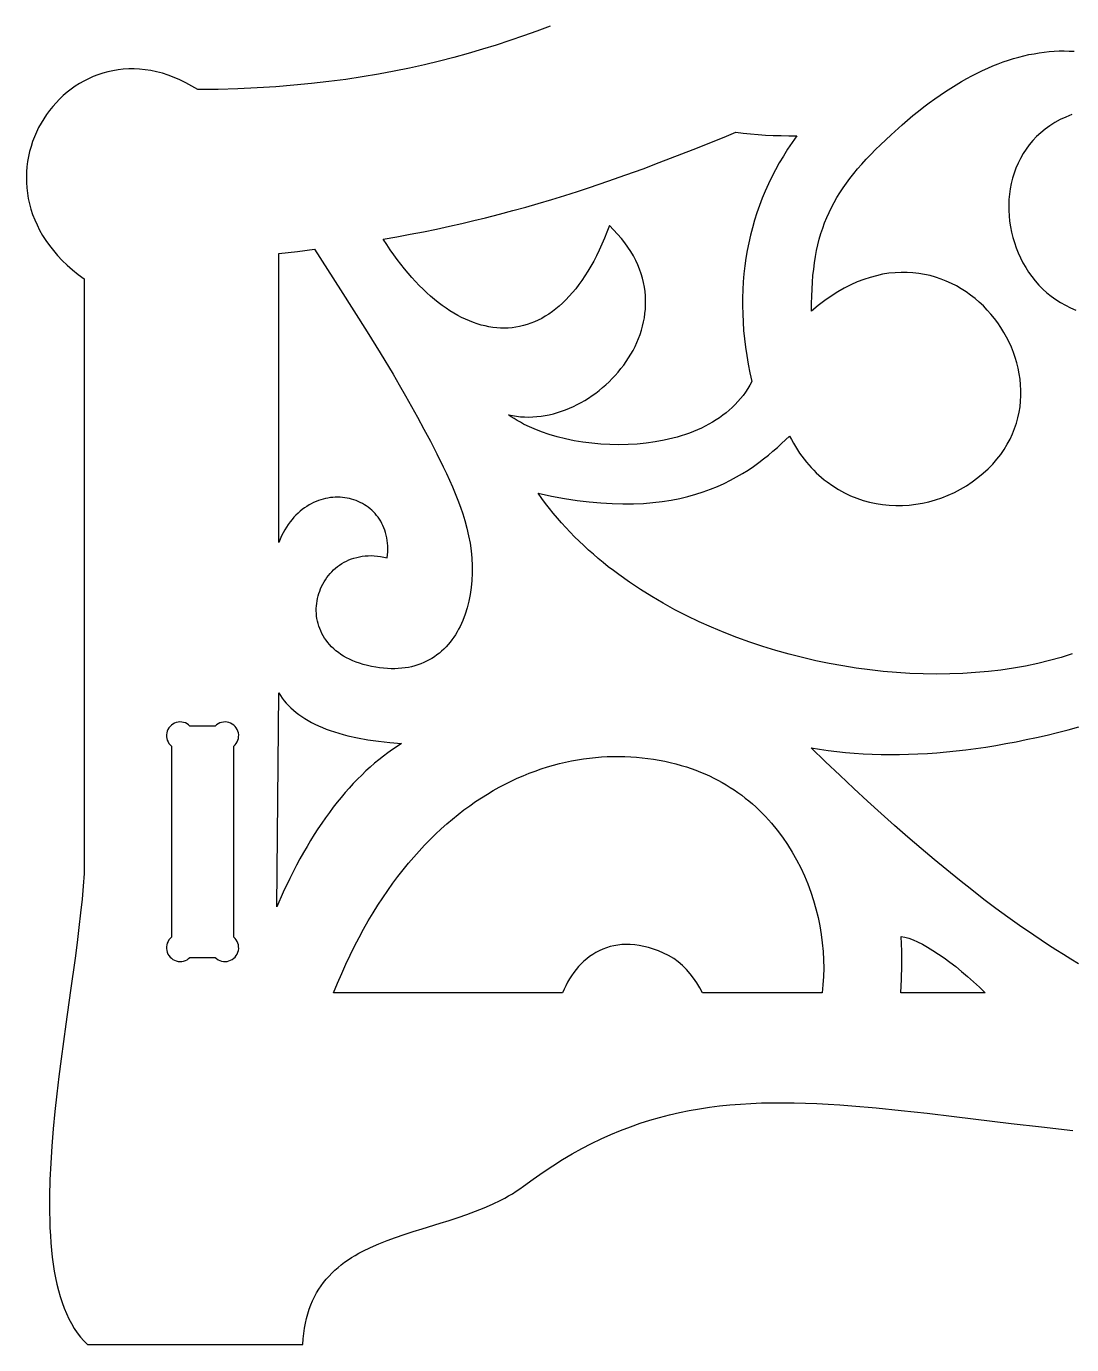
# Model space of a CAD drawing. Header units: metres. Extents: x 0 to 1337, y 0 to 1525.
# Drawn here: x 279.1 to 393.4, y 402.5 to 546.7 of the extents above; entities that cross this region are included whole.
import ezdxf

# ---------------------------------------------------------------- set-up
doc = ezdxf.new("R2010")
doc.units = ezdxf.units.M
doc.layers.add('Page1', color=7, linetype='CONTINUOUS')

msp = doc.modelspace()

# ---------------------------------------------------------------- linework, layer by layer
at = {"layer": 'Page1'}
for points in [[(336.41156, 546.728943), (334.954376, 546.194336), (333.485321, 545.674622), (332.001923, 545.170654), (330.50177, 544.68335), (328.982422, 544.213684), (327.441437, 543.762451), (325.876373, 543.330688), (324.284821, 542.91925), (322.664307, 542.528992), (321.012421, 542.16095), (319.326752, 541.815918), (317.604797, 541.494812), (315.844177, 541.198669), (314.04245, 540.928284), (312.197174, 540.68457), (310.305878, 540.468445), (308.36618, 540.280884), (306.37561, 540.122742), (304.331757, 539.994934), (302.232178, 539.898376), (300.074432, 539.833984), (297.856079, 539.802673), (297.856079, 539.802673), (297.202942, 540.198181), (296.551971, 540.553223), (295.903717, 540.868652), (295.258789, 541.145325), (294.617798, 541.384094), (293.981354, 541.585754), (293.350067, 541.751282), (292.724487, 541.88147), (292.105255, 541.977112), (291.49295, 542.039185), (290.888214, 542.06842), (290.291626, 542.065735), (289.703766, 542.031982), (289.125244, 541.968018), (288.556671, 541.874634), (287.998688, 541.752808), (287.451813, 541.603271), (286.916718, 541.426941), (286.393951, 541.22467), (285.884155, 540.997253), (285.387909, 540.745605), (284.905823, 540.470581), (284.438507, 540.173035), (283.986542, 539.853821), (283.550537, 539.513733), (283.131104, 539.153687), (282.728821, 538.774536), (282.344299, 538.377075), (281.978149, 537.962219), (281.630981, 537.530823), (281.303375, 537.083679), (280.995941, 536.621704), (280.70929, 536.145752), (280.444, 535.656616), (280.200684, 535.155212), (279.97995, 534.642334), (279.78241, 534.118896), (279.608643, 533.585754), (279.459229, 533.043701), (279.334839, 532.493652), (279.235992, 531.936401), (279.163361, 531.372864), (279.117493, 530.803894), (279.09903, 530.230286), (279.108551, 529.652893), (279.146637, 529.072632), (279.213959, 528.490356), (279.311035, 527.906799), (279.438538, 527.322998), (279.597015, 526.739685), (279.787079, 526.157715), (280.009369, 525.578003), (280.264435, 525.001343), (280.552917, 524.428589), (280.875397, 523.860657), (281.232483, 523.298401), (281.624786, 522.742554), (282.052887, 522.194153), (282.517365, 521.65387), (283.01889, 521.122681), (283.558014, 520.601379), (284.135345, 520.090881), (284.751495, 519.591919), (285.407074, 519.10553), (285.406128, 519.105347), (285.406128, 454.056732), (285.406128, 454.056732), (285.317749, 452.704773), (285.193298, 451.269348), (285.037018, 449.757141), (284.85321, 448.174835), (284.646057, 446.529114), (284.419891, 444.82666), (283.927368, 441.27829), (283.409668, 437.583191), (282.900787, 433.794891), (282.660309, 431.882477), (282.434784, 429.966797), (282.228485, 428.054565), (282.045654, 426.152435), (281.890564, 424.26709), (281.767456, 422.405243), (281.680542, 420.573547), (281.634155, 418.778717), (281.627441, 417.897186), (281.632477, 417.027405), (281.64975, 416.170166), (281.679779, 415.326294), (281.723145, 414.496674), (281.780334, 413.682098), (281.851929, 412.883453), (281.938385, 412.101501), (282.040314, 411.337128), (282.158203, 410.591156), (282.292572, 409.86441), (282.444, 409.157776), (282.612976, 408.472015), (282.800049, 407.808014), (283.005737, 407.166595), (283.230591, 406.548584), (283.475128, 405.954834), (283.739899, 405.386139), (284.025421, 404.843414), (284.332214, 404.327423), (284.660858, 403.83902), (285.01181, 403.379059), (285.385651, 402.948334), (285.782898, 402.547729), (285.782898, 402.547729), (309.340546, 402.547729), (309.340546, 402.547729), (309.379486, 403.165497), (309.439514, 403.760864), (309.520111, 404.334381), (309.620758, 404.886627), (309.740997, 405.418091), (309.88031, 405.929352), (310.038208, 406.42099), (310.214142, 406.893524), (310.407684, 407.347504), (310.618286, 407.783508), (310.845428, 408.202057), (311.088654, 408.603729), (311.347473, 408.989044), (311.621338, 409.358582), (311.90976, 409.71286), (312.21225, 410.05246), (312.52832, 410.377899), (312.857452, 410.689758), (313.199158, 410.988586), (313.552917, 411.274933), (313.918243, 411.549316), (314.294617, 411.812347), (314.68158, 412.064514), (315.078583, 412.306427), (315.485168, 412.538574), (315.900787, 412.761566), (316.757263, 413.182159), (317.643951, 413.572632), (318.556885, 413.937378), (319.492065, 414.280792), (320.445465, 414.60733), (321.413086, 414.921326), (322.39093, 415.227234), (324.361267, 415.832336), (325.345764, 416.140381), (326.324463, 416.457916), (327.293365, 416.789368), (328.248444, 417.13916), (329.18573, 417.511688), (330.101227, 417.911346), (330.990906, 418.34256), (331.424805, 418.571381), (331.850739, 418.809723), (332.26825, 419.058136), (332.676788, 419.31723), (333.075867, 419.587463), (333.464966, 419.869476), (333.464966, 419.869476), (334.545502, 420.660797), (335.620117, 421.409393), (336.689758, 422.116211), (337.755219, 422.782166), (338.817383, 423.408264), (339.877106, 423.995361), (340.935272, 424.544464), (341.992706, 425.056488), (343.050323, 425.532379), (344.108917, 425.973083), (345.169373, 426.379547), (346.232574, 426.752686), (347.299377, 427.093475), (348.370605, 427.402832), (349.447174, 427.681732), (350.529877, 427.931091), (351.619659, 428.151855), (352.717285, 428.34494), (353.8237, 428.511353), (354.939728, 428.651978), (356.066223, 428.767792), (357.204041, 428.859711), (358.354065, 428.92868), (359.517151, 428.975677), (360.694153, 429.001587), (361.885925, 429.007416), (363.093353, 428.994049), (364.317261, 428.962463), (365.558533, 428.913574), (366.818054, 428.848358), (368.096619, 428.767731), (369.395142, 428.672638), (372.05545, 428.442841), (374.805878, 428.166473), (377.653259, 427.851135), (380.604523, 427.504333), (386.846191, 426.74646), (390.15036, 426.350464), (393.585938, 425.953156)], [(393.517731, 478.090576), (392.281921, 477.702393), (391.017975, 477.352234), (389.7276, 477.040009), (388.412659, 476.765442), (387.074829, 476.528381), (385.715912, 476.328644), (384.337677, 476.166046), (382.941895, 476.040405), (381.530334, 475.951508), (380.104706, 475.8992), (378.66684, 475.88327), (377.218475, 475.903534), (375.761383, 475.959808), (374.297302, 476.051941), (372.828033, 476.179688), (371.355347, 476.342896), (369.880951, 476.541382), (368.406677, 476.774963), (366.934265, 477.043427), (365.465454, 477.346588), (364.002045, 477.684296), (362.545776, 478.056335), (361.09845, 478.462524), (359.661804, 478.902649), (358.23761, 479.376587), (356.827606, 479.884094), (355.433594, 480.425018), (354.057343, 480.999146), (352.700592, 481.606323), (351.365112, 482.246338), (350.052673, 482.919037), (348.765045, 483.624176), (347.503998, 484.361603), (346.271271, 485.131134), (345.068634, 485.932587), (343.897888, 486.765747), (343.325012, 487.194183), (342.760773, 487.630463), (342.205353, 488.074585), (341.659027, 488.52652), (341.122009, 488.986267), (340.594482, 489.453766), (340.076691, 489.929016), (339.568848, 490.411987), (339.071167, 490.902649), (338.583893, 491.401001), (338.107239, 491.906982), (337.641388, 492.420593), (337.186646, 492.941833), (336.743134, 493.470642), (336.311127, 494.007019), (335.890869, 494.550903), (335.482513, 495.102325), (335.086334, 495.661224), (335.086334, 495.661224), (336.560089, 495.350037), (337.9823, 495.090363), (339.354187, 494.88028), (340.67691, 494.717926), (341.951691, 494.60144), (343.179688, 494.5289), (344.362122, 494.498444), (345.500153, 494.50824), (346.595001, 494.556335), (347.647827, 494.6409), (348.659851, 494.76004), (349.632233, 494.911865), (350.566193, 495.094513), (351.462891, 495.306122), (352.323547, 495.544769), (353.149323, 495.808594), (353.941437, 496.095703), (354.70105, 496.404266), (355.429382, 496.732361), (356.127594, 497.078094), (356.796906, 497.439636), (357.438477, 497.815094), (358.053528, 498.202545), (358.643219, 498.600159), (359.208771, 499.006042), (359.751373, 499.418335), (360.272186, 499.835114), (360.7724, 500.254517), (361.253235, 500.674683), (361.715881, 501.093719), (362.591309, 501.920868), (362.591309, 501.920868), (362.793854, 501.526306), (363.004486, 501.142578), (363.222992, 500.769653), (363.449158, 500.407562), (363.6828, 500.056244), (363.923706, 499.715637), (364.171631, 499.385773), (364.426422, 499.066559), (364.687836, 498.758026), (364.955658, 498.460114), (365.229706, 498.172821), (365.509735, 497.896088), (365.795593, 497.629883), (366.087036, 497.374207), (366.38385, 497.129028), (366.685852, 496.894287), (367.304565, 496.456085), (367.941467, 496.059387), (368.59491, 495.703949), (369.263214, 495.389557), (369.944733, 495.115967), (370.637817, 494.882965), (371.34082, 494.690308), (372.052002, 494.537811), (372.769775, 494.425232), (373.492432, 494.352325), (374.218323, 494.318848), (374.945801, 494.324615), (375.673157, 494.369385), (376.398773, 494.452942), (377.121002, 494.575043), (377.838104, 494.735443), (378.548492, 494.93396), (379.250458, 495.170319), (379.942352, 495.444336), (380.622528, 495.755768), (381.289276, 496.104401), (381.940979, 496.48999), (382.575958, 496.912323), (383.192535, 497.371124), (383.192535, 497.371124), (383.771088, 497.85022), (384.308563, 498.345001), (384.805634, 498.854462), (385.26297, 499.377533), (385.681213, 499.913147), (386.061035, 500.460266), (386.403107, 501.017792), (386.708069, 501.584686), (386.976593, 502.159912), (387.209381, 502.74234), (387.407043, 503.330994), (387.570251, 503.924744), (387.699646, 504.522583), (387.795959, 505.123444), (387.859802, 505.726227), (387.891815, 506.329895), (387.892731, 506.933411), (387.863129, 507.535675), (387.803741, 508.135651), (387.715179, 508.7323), (387.598145, 509.324524), (387.453278, 509.911255), (387.281219, 510.491486), (387.082672, 511.064117), (386.858307, 511.628082), (386.608734, 512.182312), (386.334625, 512.72583), (386.036682, 513.257507), (385.715515, 513.776245), (385.371826, 514.281067), (385.006287, 514.770874), (384.619507, 515.244629), (384.212189, 515.701233), (383.784973, 516.139648), (383.338562, 516.558838), (382.873566, 516.957703), (382.390656, 517.335205), (381.890503, 517.690247), (381.37381, 518.021851), (380.841156, 518.328857), (380.293274, 518.610229), (379.730804, 518.86499), (379.154388, 519.092041), (378.564697, 519.290222), (377.962402, 519.458618), (377.348175, 519.596069), (376.722656, 519.701599), (376.086517, 519.774048), (375.440399, 519.812439), (374.785004, 519.815674), (374.120972, 519.782715), (373.448975, 519.712463), (372.769623, 519.603882), (372.083649, 519.455933), (371.391693, 519.267517), (370.694397, 519.037598), (369.992462, 518.765137), (369.286499, 518.449036), (368.577179, 518.088257), (367.865204, 517.681702), (367.151215, 517.228333), (366.435852, 516.727112), (365.719818, 516.177002), (365.003723, 515.576843), (365.003723, 515.576843), (365.003357, 516.404968), (365.017365, 517.207336), (365.046082, 517.985046), (365.089844, 518.739319), (365.148926, 519.471191), (365.223663, 520.181824), (365.314362, 520.872253), (365.421356, 521.543762), (365.544922, 522.197327), (365.685394, 522.834167), (365.843109, 523.455322), (366.018341, 524.062012), (366.211426, 524.655273), (366.422699, 525.236267), (366.652405, 525.806091), (366.90094, 526.365845), (367.168549, 526.916748), (367.455597, 527.459839), (367.76239, 527.996277), (368.089203, 528.527161), (368.436401, 529.05365), (368.80426, 529.576843), (369.193085, 530.097839), (369.603241, 530.617798), (370.035004, 531.137756), (370.488708, 531.658997), (370.964661, 532.182495), (371.463165, 532.709412), (371.984528, 533.240967), (372.529083, 533.778137), (373.689026, 534.874023), (373.689026, 534.874023), (374.892639, 535.952087), (375.491699, 536.465881), (376.088989, 536.962769), (376.684448, 537.44281), (377.278107, 537.905945), (377.869965, 538.352234), (378.459991, 538.781677), (379.048218, 539.194214), (379.634644, 539.589966), (380.219269, 539.96875), (380.802063, 540.33075), (381.383057, 540.675842), (381.96225, 541.004089), (382.539612, 541.31543), (383.115204, 541.609924), (383.688934, 541.887573), (384.260895, 542.148376), (384.831055, 542.392273), (385.399384, 542.619263), (385.965912, 542.829468), (386.530609, 543.022766), (387.093536, 543.199219), (387.654633, 543.358765), (388.213898, 543.501526), (388.771393, 543.627319), (389.327057, 543.736328), (389.88092, 543.82843), (390.432983, 543.903687), (390.983215, 543.962036), (391.531647, 544.00354), (392.078278, 544.028198), (392.623108, 544.036011), (393.166107, 544.026917), (393.707306, 544.000977)], [(393.456635, 537.065674), (392.808472, 536.807922), (392.19397, 536.519897), (391.612854, 536.203064), (391.06488, 535.858765), (390.549774, 535.488464), (390.067261, 535.093628), (389.617096, 534.675598), (389.199005, 534.23584), (388.812775, 533.775757), (388.458099, 533.296814), (388.134735, 532.800415), (387.842407, 532.288025), (387.580872, 531.760925), (387.349884, 531.220703), (387.149139, 530.668701), (386.978424, 530.106384), (386.837463, 529.535095), (386.725983, 528.956299), (386.643707, 528.37146), (386.590424, 527.781982), (386.565857, 527.18927), (386.569733, 526.594788), (386.601807, 525.999878), (386.661804, 525.406006), (386.749481, 524.814636), (386.864563, 524.227112), (387.006805, 523.644958), (387.175903, 523.069519), (387.371674, 522.502197), (387.593781, 521.944519), (387.842041, 521.397827), (388.116119, 520.863525), (388.415802, 520.34314), (388.740814, 519.838013), (389.090912, 519.349548), (389.46579, 518.879272), (389.865234, 518.428528), (390.288971, 517.998718), (390.736755, 517.591309), (391.208313, 517.207764), (391.703369, 516.849426), (392.22168, 516.517761), (392.763, 516.214172), (393.327026, 515.940063), (393.913544, 515.69696)], [(356.719025, 535.132935), (357.51239, 535.037415), (358.318085, 534.956238), (359.135406, 534.889099), (359.963745, 534.835754), (360.80249, 534.795959), (361.65094, 534.769348), (362.508484, 534.755737), (363.374481, 534.754822), (363.374481, 534.754822), (362.861755, 534.022888), (362.372192, 533.283997), (361.905792, 532.538208), (361.462494, 531.785461), (361.042358, 531.025696), (360.645386, 530.259033), (360.271545, 529.485474), (359.920837, 528.704895), (359.593262, 527.917358), (359.288849, 527.122925), (359.007568, 526.321533), (358.749451, 525.513123), (358.514465, 524.697815), (358.302612, 523.87561), (358.113922, 523.046387), (357.948364, 522.210205), (357.805939, 521.367126), (357.686676, 520.51709), (357.590546, 519.660095), (357.517578, 518.796143), (357.467743, 517.925232), (357.44104, 517.047363), (357.437469, 516.162598), (357.457062, 515.270813), (357.499817, 514.372131), (357.565704, 513.466492), (357.654724, 512.553894), (357.766876, 511.634338), (357.902191, 510.707855), (358.060638, 509.774414), (358.242249, 508.834015), (358.44696, 507.886688), (358.44696, 507.886688), (358.23526, 507.486664), (358.007141, 507.099731), (357.763092, 506.725708), (357.503601, 506.364532), (357.229126, 506.016083), (356.940155, 505.680267), (356.637177, 505.356995), (356.320679, 505.046112), (355.991119, 504.747559), (355.649017, 504.461212), (355.2948, 504.186981), (354.928986, 503.924744), (354.552063, 503.674408), (354.16449, 503.435883), (353.766754, 503.209015), (353.359314, 502.993774), (352.942688, 502.790009), (352.517334, 502.597595), (352.08374, 502.416504), (351.642395, 502.246552), (351.193756, 502.087677), (350.738312, 501.939758), (350.276581, 501.802734), (349.80899, 501.676422), (349.336029, 501.560791), (348.858215, 501.455688), (347.889832, 501.276733), (346.907745, 501.138733), (345.915741, 501.040863), (344.917694, 500.982239), (343.91745, 500.962097), (342.918854, 500.979553), (341.92572, 501.033813), (340.941925, 501.124023), (339.971313, 501.249359), (339.0177, 501.408997), (338.084991, 501.602112), (337.176971, 501.82782), (336.297485, 502.085358), (335.450439, 502.37384), (334.639618, 502.692444), (333.868896, 503.040375), (333.499786, 503.225067), (333.14212, 503.416779), (332.796387, 503.615387), (332.463104, 503.820831), (332.142731, 504.032959), (331.835724, 504.251678), (331.835724, 504.251678), (332.273102, 504.157135), (332.71402, 504.084717), (333.157867, 504.033936), (333.604095, 504.004425), (334.052124, 503.995697), (334.501373, 504.007355), (334.951263, 504.038971), (335.401215, 504.090088), (335.850677, 504.160339), (336.299011, 504.249237), (336.745697, 504.356384), (337.190155, 504.481384), (337.631744, 504.623718), (338.069977, 504.783051), (338.504181, 504.958893), (338.933868, 505.150879), (339.358398, 505.358521), (339.777222, 505.58139), (340.189758, 505.819122), (340.595428, 506.071228), (340.993652, 506.337311), (341.38385, 506.616943), (341.765442, 506.909698), (342.137878, 507.215118), (342.500519, 507.532806), (342.852844, 507.862335), (343.194275, 508.203247), (343.5242, 508.555145), (343.842072, 508.917603), (344.147278, 509.290192), (344.43927, 509.672455), (344.717468, 510.063995), (344.981262, 510.464386), (345.230133, 510.873169), (345.46347, 511.289948), (345.680664, 511.714264), (345.881195, 512.145752), (346.064453, 512.583923), (346.229889, 513.028381), (346.376862, 513.478638), (346.504883, 513.934326), (346.613281, 514.395081), (346.701538, 514.860352), (346.769073, 515.329712), (346.815308, 515.802856), (346.83963, 516.279236), (346.841522, 516.758484), (346.820343, 517.240173), (346.775543, 517.723877), (346.706543, 518.209167), (346.612762, 518.695557), (346.493652, 519.182678), (346.348602, 519.670105), (346.177032, 520.157349), (345.978394, 520.644104), (345.752075, 521.129822), (345.497528, 521.614075), (345.214142, 522.096558), (344.901367, 522.576721), (344.558624, 523.054199), (344.185303, 523.528564), (343.780884, 523.99939), (343.344727, 524.466187), (342.876312, 524.928589), (342.876312, 524.928589), (342.608856, 524.223206), (342.333527, 523.541931), (342.050507, 522.884583), (341.76004, 522.251038), (341.46228, 521.641235), (341.15744, 521.055054), (340.845703, 520.49231), (340.527313, 519.953003), (340.202423, 519.43689), (339.871246, 518.943909), (339.533997, 518.473999), (339.190826, 518.026917), (338.84198, 517.602661), (338.48764, 517.201111), (338.128021, 516.822083), (337.763275, 516.465454), (337.393646, 516.131165), (337.019318, 515.819092), (336.640472, 515.529114), (336.257324, 515.261108), (335.870056, 515.014954), (335.478912, 514.790527), (335.084045, 514.587708), (334.685638, 514.406372), (334.283966, 514.24646), (333.87915, 514.107788), (333.471405, 513.990295), (333.060944, 513.89386), (332.64798, 513.818298), (332.232666, 513.76355), (331.815247, 513.729492), (331.395905, 513.716003), (330.974823, 513.722961), (330.552216, 513.750244), (330.128265, 513.797791), (329.703186, 513.865417), (329.277161, 513.953064), (328.850403, 514.060547), (328.423126, 514.187744), (327.995483, 514.334656), (327.567688, 514.501038), (327.139984, 514.686829), (326.712494, 514.891907), (326.285461, 515.116211), (325.8591, 515.359497), (325.433563, 515.621765), (325.009094, 515.902832), (324.585846, 516.202576), (324.164032, 516.520935), (323.743866, 516.857788), (323.325562, 517.213013), (322.909271, 517.586426), (322.495209, 517.977966), (322.083588, 518.387512), (321.674591, 518.814941), (321.268433, 519.260193), (320.865295, 519.723022), (320.465393, 520.20343), (320.068878, 520.701294), (319.676025, 521.216431), (319.286987, 521.748718), (318.901947, 522.298157), (318.521118, 522.864502), (318.144714, 523.447693), (318.144714, 523.447693), (319.626892, 523.708435), (321.097626, 523.981445), (322.550781, 524.26532), (323.980316, 524.558472), (325.380096, 524.859375), (326.74408, 525.166687), (328.066162, 525.47876), (329.34021, 525.79425), (329.34021, 525.79425), (330.853363, 526.178772), (332.33252, 526.570496), (333.750824, 526.961731), (335.08136, 527.344727), (335.08136, 527.344727), (336.565491, 527.784973), (338.016144, 528.229858), (339.406799, 528.670654), (340.710815, 529.098633), (340.710815, 529.098633), (342.721344, 529.778503), (344.684265, 530.467102), (346.564331, 531.151184), (348.326355, 531.817566), (348.326355, 531.817566), (352.024841, 533.252136), (355.423737, 534.6073), (355.423737, 534.6073), (356.719025, 535.132935)], [(310.637085, 522.338257), (313.472656, 517.896423), (314.920135, 515.625122), (316.368073, 513.327515), (317.802032, 511.009003), (319.20755, 508.675049), (319.895111, 507.503967), (320.570129, 506.331055), (321.230804, 505.157013), (321.875336, 503.982483), (321.875336, 503.982483), (322.575989, 502.686432), (323.291748, 501.34436), (324.007629, 499.96228), (324.708618, 498.546265), (325.048859, 497.827423), (325.37973, 497.102356), (325.699402, 496.371796), (326.005981, 495.636505), (326.297577, 494.897278), (326.572357, 494.154846), (326.8284, 493.409943), (327.063873, 492.66333), (327.063873, 492.66333), (327.29129, 491.841217), (327.48111, 491.015686), (327.633331, 490.18924), (327.748047, 489.364319), (327.825317, 488.543427), (327.865204, 487.729034), (327.867706, 486.923645), (327.832947, 486.129669), (327.760956, 485.34964), (327.651764, 484.585999), (327.505463, 483.841217), (327.322113, 483.117828), (327.101746, 482.418274), (326.844421, 481.744995), (326.701904, 481.419006), (326.550201, 481.100525), (326.389282, 480.789856), (326.219147, 480.487335), (326.039825, 480.193207), (325.851288, 479.907867), (325.653595, 479.631531), (325.446716, 479.364594), (325.230682, 479.10733), (325.005463, 478.860016), (324.771118, 478.623016), (324.527618, 478.396637), (324.274963, 478.181152), (324.013184, 477.976868), (323.742279, 477.784149), (323.46225, 477.603241), (323.173126, 477.434509), (322.874878, 477.278229), (322.567535, 477.134705), (322.251099, 477.004242), (321.925598, 476.887207), (321.591003, 476.783844), (321.247345, 476.694489), (320.894623, 476.619446), (320.532837, 476.559052), (320.161987, 476.51358), (319.782104, 476.483337), (319.393219, 476.468658), (318.99527, 476.469849), (318.588318, 476.487213), (318.172333, 476.521088), (317.747375, 476.571716), (317.313385, 476.639465), (316.870392, 476.724609), (316.418457, 476.827484), (315.95752, 476.948395), (315.95752, 476.948395), (315.555511, 477.069519), (315.171265, 477.202911), (314.804626, 477.348114), (314.455414, 477.504608), (314.123444, 477.671906), (313.808533, 477.849457), (313.510498, 478.036804), (313.229156, 478.233459), (312.964355, 478.438873), (312.715881, 478.652557), (312.483582, 478.874054), (312.267242, 479.102814), (312.066711, 479.338379), (311.881805, 479.5802), (311.712341, 479.827789), (311.558136, 480.080658), (311.419006, 480.338318), (311.2948, 480.60025), (311.185303, 480.865936), (311.090332, 481.134918), (311.009735, 481.406677), (310.943329, 481.680664), (310.89093, 481.956451), (310.852356, 482.233521), (310.827423, 482.511322), (310.815948, 482.789398), (310.81778, 483.067261), (310.832703, 483.34436), (310.860565, 483.620239), (310.901154, 483.894379), (310.954315, 484.16629), (311.019867, 484.435425), (311.097626, 484.701355), (311.187408, 484.963531), (311.289032, 485.221466), (311.402344, 485.47464), (311.52713, 485.722565), (311.663208, 485.964752), (311.810425, 486.200714), (311.968597, 486.429901), (312.137543, 486.651855), (312.317078, 486.866028), (312.507019, 487.071991), (312.707214, 487.269165), (312.917419, 487.457092), (313.137512, 487.635284), (313.36731, 487.803223), (313.606598, 487.960388), (313.855225, 488.106293), (314.113007, 488.240417), (314.379761, 488.362305), (314.655304, 488.471436), (314.939453, 488.567291), (315.232056, 488.649414), (315.532898, 488.717255), (315.841797, 488.770325), (316.15863, 488.808105), (316.483154, 488.830139), (316.815186, 488.835907), (317.154602, 488.824921), (317.50119, 488.796631), (317.854797, 488.75058), (318.215179, 488.686249), (318.582214, 488.60318), (318.582214, 488.60318), (318.619507, 488.939087), (318.641541, 489.267731), (318.648743, 489.588959), (318.64151, 489.902649), (318.620239, 490.20871), (318.585327, 490.506958), (318.53714, 490.797333), (318.476105, 491.079681), (318.402618, 491.353882), (318.317047, 491.619781), (318.219788, 491.877319), (318.111237, 492.126343), (317.991821, 492.366699), (317.861908, 492.598328), (317.721924, 492.821045), (317.572205, 493.03476), (317.413177, 493.239349), (317.245239, 493.434662), (317.068787, 493.620605), (316.884216, 493.797058), (316.691925, 493.963867), (316.492279, 494.120911), (316.285706, 494.268127), (316.072571, 494.405304), (315.853302, 494.53241), (315.628265, 494.649231), (315.397888, 494.755707), (315.162537, 494.851685), (314.922607, 494.937073), (314.678497, 495.011688), (314.430603, 495.07547), (314.179321, 495.128265), (313.925079, 495.169983), (313.668213, 495.200439), (313.409149, 495.219543), (313.148254, 495.227203), (312.885956, 495.223236), (312.62265, 495.20755), (312.358734, 495.180054), (312.094574, 495.140564), (311.830566, 495.088959), (311.567139, 495.025177), (311.304657, 494.949066), (311.043518, 494.860474), (310.784119, 494.759308), (310.526855, 494.645416), (310.272156, 494.518707), (310.020355, 494.379059), (309.771881, 494.226318), (309.52713, 494.060364), (309.286499, 493.881134), (309.050354, 493.688416), (308.819122, 493.482147), (308.593201, 493.262177), (308.372955, 493.028412), (308.158813, 492.780701), (307.951141, 492.518921), (307.750336, 492.24295), (307.556793, 491.952667), (307.370911, 491.64798), (307.193115, 491.328705), (307.023773, 490.994781), (306.863251, 490.646027), (306.712006, 490.282379), (306.712006, 490.282379), (306.712006, 521.877075), (306.712006, 521.877075), (308.755066, 522.106934), (310.637085, 522.338257)], [(306.712006, 473.837311), (306.895355, 473.540649), (307.093994, 473.251923), (307.307892, 472.97113), (307.537048, 472.698273), (307.781464, 472.43335), (308.041138, 472.176331), (308.316071, 471.927277), (308.606293, 471.686127), (308.911743, 471.452911), (309.232483, 471.227631), (309.568451, 471.010284), (309.919708, 470.800873), (310.286224, 470.599396), (310.667999, 470.405853), (311.065033, 470.220215), (311.477325, 470.042542), (311.904877, 469.872772), (312.347717, 469.710938), (312.805817, 469.557037), (313.279175, 469.411072), (313.767792, 469.273041), (314.271667, 469.142944), (315.325226, 468.906525), (316.43985, 468.701813), (317.615509, 468.528839), (318.852264, 468.387604), (320.150085, 468.278076), (320.150085, 468.278076), (319.644379, 467.95752), (319.143768, 467.621674), (318.648254, 467.270538), (318.157806, 466.904144), (317.672424, 466.522461), (317.192139, 466.125519), (316.716949, 465.713318), (316.246826, 465.285828), (315.781799, 464.843048), (315.321838, 464.38501), (314.866974, 463.911682), (314.417175, 463.423096), (313.972473, 462.91922), (313.532837, 462.400055), (313.098297, 461.865631), (312.668823, 461.315948), (312.244415, 460.750977), (311.825104, 460.170715), (311.410889, 459.575195), (311.00174, 458.964386), (310.597656, 458.338318), (310.198669, 457.69696), (309.804749, 457.040344), (309.415894, 456.368439), (309.032135, 455.681244), (308.653473, 454.97879), (308.279877, 454.261047), (307.911346, 453.528015), (307.189514, 452.016174), (306.488007, 450.443207), (306.488007, 450.443207), (306.712006, 473.837311)], [(394.211975, 444.204071), (393.370117, 444.696594), (392.536469, 445.202545), (391.711639, 445.719635), (390.89624, 446.245514), (389.296448, 447.314362), (387.742157, 448.390533), (387.742157, 448.390533), (386.464935, 449.30014), (385.167999, 450.250366), (383.851349, 451.24118), (382.515015, 452.272552), (381.158966, 453.344574), (379.783234, 454.457153), (378.387787, 455.610321), (376.972656, 456.804047), (375.537811, 458.038391), (374.083252, 459.313293), (372.609009, 460.628784), (371.115082, 461.984863), (369.60144, 463.38147), (368.068085, 464.818695), (366.515045, 466.296448), (364.942291, 467.814789), (364.942291, 467.814789), (365.867432, 467.666016), (366.801514, 467.534271), (367.744537, 467.419647), (368.696503, 467.322052), (369.65744, 467.241547), (370.627289, 467.178131), (371.60611, 467.131775), (372.593872, 467.102478), (373.590576, 467.09024), (374.596252, 467.095093), (375.61084, 467.117035), (376.634399, 467.156036), (377.666901, 467.212097), (378.708344, 467.285217), (379.758728, 467.375427), (380.818085, 467.482727), (381.886353, 467.607086), (382.963593, 467.748505), (384.049805, 467.907013), (385.144928, 468.082581), (386.249023, 468.275208), (387.362061, 468.484924), (388.484039, 468.7117), (389.61496, 468.955566), (390.754852, 469.216492), (391.903687, 469.494476), (393.061462, 469.789551), (394.22821, 470.101685)], [(353.044769, 441.026306), (352.759277, 441.578857), (352.44223, 442.113129), (352.094574, 442.626587), (351.717285, 443.116608), (351.311401, 443.580536), (350.877869, 444.015808), (350.417694, 444.4198), (349.931824, 444.789948), (349.931824, 444.789948), (349.354828, 445.098267), (348.789429, 445.369385), (348.235718, 445.604218), (347.693817, 445.803772), (347.163818, 445.969025), (346.645844, 446.100922), (346.139984, 446.20047), (345.646423, 446.268646), (345.165192, 446.306427), (344.696442, 446.314758), (344.240265, 446.294617), (343.796783, 446.247009), (343.366119, 446.172913), (342.948364, 446.073273), (342.54364, 445.949066), (342.152069, 445.8013), (341.773743, 445.63092), (341.408783, 445.438934), (341.057312, 445.226257), (340.719421, 444.993927), (340.395203, 444.74292), (340.084839, 444.474152), (339.788361, 444.188629), (339.505951, 443.88736), (339.237671, 443.571289), (338.983673, 443.241364), (338.744019, 442.898621), (338.51886, 442.544006), (338.308289, 442.178497), (338.112396, 441.80304), (337.931366, 441.418671), (337.765228, 441.026306), (337.765228, 441.026306), (312.701935, 441.026306), (312.701935, 441.026306), (313.1409, 442.096863), (313.590942, 443.141815), (314.051758, 444.161316), (314.523041, 445.155609), (315.004517, 446.124817), (315.495941, 447.069183), (315.997009, 447.988861), (316.507416, 448.884033), (317.026886, 449.754913), (317.555176, 450.601685), (318.091949, 451.42453), (318.636963, 452.223633), (319.189911, 452.999176), (319.750549, 453.751373), (320.318542, 454.480377), (320.893616, 455.186401), (321.475525, 455.869629), (322.063965, 456.530243), (322.65863, 457.168427), (323.259277, 457.784363), (323.865601, 458.378265), (324.477356, 458.950317), (325.094177, 459.500671), (325.715851, 460.029572), (326.342102, 460.53714), (326.972595, 461.023621), (327.607086, 461.489166), (328.24527, 461.93399), (328.886871, 462.358246), (329.531616, 462.762177), (330.17923, 463.145905), (330.829407, 463.509674), (331.481873, 463.853638), (332.136353, 464.177979), (332.792542, 464.482941), (333.450165, 464.768646), (334.108978, 465.035309), (334.768646, 465.283112), (335.428925, 465.512238), (336.089508, 465.7229), (336.750122, 465.915253), (337.410492, 466.089508), (338.070313, 466.24585), (338.729309, 466.38446), (339.387207, 466.505524), (340.043732, 466.609253), (340.698578, 466.695801), (341.351471, 466.765381), (342.002136, 466.818146), (342.650299, 466.85434), (343.295654, 466.874084), (343.937927, 466.877625), (344.576843, 466.865143), (345.212097, 466.836761), (345.843445, 466.792755), (346.470581, 466.733276), (347.093201, 466.658478), (347.71106, 466.568604), (348.323883, 466.463806), (348.931335, 466.344299), (349.533173, 466.210236), (350.129089, 466.061829), (350.718811, 465.899261), (351.302094, 465.722748), (351.302094, 465.722748), (351.823669, 465.550262), (352.335785, 465.366028), (352.83844, 465.170227), (353.331665, 464.963165), (353.81546, 464.745026), (354.289825, 464.516113), (354.754791, 464.276611), (355.210388, 464.026794), (355.656586, 463.766907), (356.093414, 463.497162), (356.520905, 463.217834), (356.939087, 462.929138), (357.3479, 462.631317), (357.747437, 462.324646), (358.137695, 462.009338), (358.518646, 461.685638), (358.89032, 461.353821), (359.252777, 461.014069), (359.605957, 460.666656), (359.949921, 460.311829), (360.284698, 459.949829), (360.610229, 459.580872), (361.233795, 458.823151), (361.82074, 458.040588), (362.371155, 457.235138), (362.885132, 456.408691), (363.362823, 455.563232), (363.804291, 454.700653), (364.209686, 453.822906), (364.579071, 452.931946), (364.912598, 452.029694), (365.210327, 451.118073), (365.472412, 450.199036), (365.698975, 449.274506), (365.890045, 448.346436), (366.045807, 447.416748), (366.166351, 446.487396), (366.25174, 445.560272), (366.302155, 444.63736), (366.317627, 443.720551), (366.29834, 442.811829), (366.244354, 441.913116), (366.155792, 441.026306), (366.155792, 441.026306), (353.044769, 441.026306)], [(374.756897, 441.026306), (374.830322, 442.500031), (374.861511, 444.020294), (374.850494, 445.587036), (374.797241, 447.200317), (374.797241, 447.200317), (375.18869, 447.126251), (375.620758, 446.999786), (376.089996, 446.823181), (376.592926, 446.598816), (377.126038, 446.328979), (377.685822, 446.016022), (378.26886, 445.662262), (378.871643, 445.27002), (379.490692, 444.841644), (380.122498, 444.379456), (380.763611, 443.885742), (381.410522, 443.362885), (382.059753, 442.813171), (382.707855, 442.238983), (383.351288, 441.642578), (383.986603, 441.026306), (383.986603, 441.026306), (374.756897, 441.026306)]]:
    msp.add_lwpolyline(points, dxfattribs=at)
msp.add_lwpolyline([(296.99884, 470.198181, 1.05633), (294.977631, 467.987366), (294.977631, 467.987366), (294.977631, 447.109009), (294.977631, 447.109009, 1.05633), (296.99884, 444.898193), (296.99884, 444.898193), (299.756439, 444.898193), (299.756439, 444.898193, 1.05633), (301.777649, 447.109009), (301.777649, 447.109009), (301.777649, 467.987366), (301.777649, 467.987366, 1.05633), (299.756439, 470.198181), (299.756439, 470.198181), (296.99884, 470.198181)], format="xyb", dxfattribs=at)

doc.saveas('drawing.dxf')
